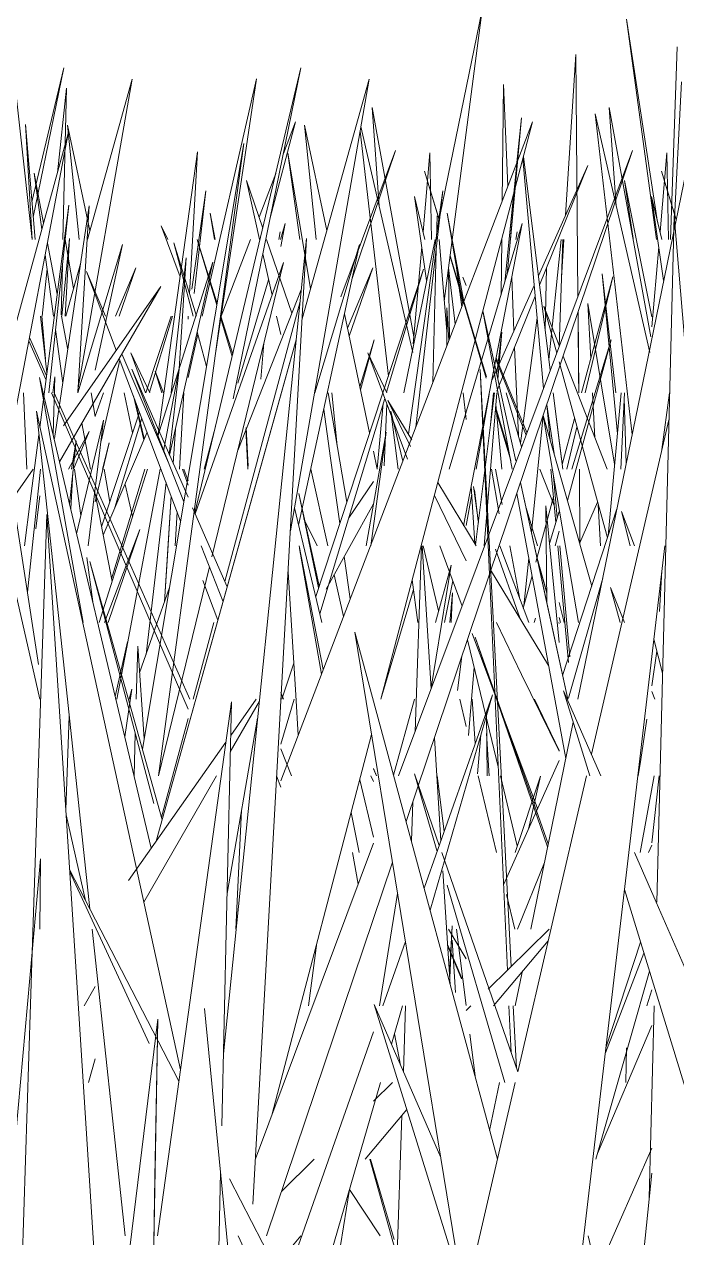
# Model space of a CAD drawing. Header units: millimetres. Extents: x -9575 to 27274, y -4387 to 11354.
# Drawn here: x -7337.92 to -7314.44, y 3072 to 3115.67 of the extents above; entities that cross this region are included whole.
import ezdxf

# ---------------------------------------------------------------- set-up
doc = ezdxf.new("R2010")
doc.units = ezdxf.units.MM
doc.layers.add('G-IMPT', color=8, linetype='Continuous', lineweight=9)

# ---------------------------------------------------------------- blocks, each defined once
blk = doc.blocks.new('Grass Array - 25_dwg-V27-North')
at = {"layer": 'G-IMPT'}
for p, q in [((-7321.326, 3099.764), (-7321.398, 3101.162)), ((-7321.343, 3099.654), (-7321.409, 3101.1))]:
    blk.add_line(p, q, dxfattribs=at)
blk = doc.blocks.new('Grass Array - 25_dwg-V31-North')
at = {"layer": 'G-IMPT'}
for p, q in [((-7321.326, 3099.764), (-7321.398, 3101.162)), ((-7321.343, 3099.654), (-7321.409, 3101.1))]:
    blk.add_line(p, q, dxfattribs=at)
blk = doc.blocks.new('Grass Array - 25_dwg-V35-North')
at = {"layer": 'G-IMPT'}
for p, q in [((-7321.326, 3099.764), (-7321.398, 3101.162)), ((-7321.343, 3099.654), (-7321.409, 3101.1))]:
    blk.add_line(p, q, dxfattribs=at)
blk = doc.blocks.new('Grass Array - Grass Array-440908-North')
for name in ['Grass Array - 25_dwg-V27-North', 'Grass Array - 25_dwg-V31-North', 'Grass Array - 25_dwg-V35-North', 'Grass Array - 25_dwg-V35-North']:
    blk.add_blockref(name, (0, 0))
blk = doc.blocks.new('Grass Array - 25_dwg-V18-North')
at = {"layer": 'G-IMPT'}
for p, q in [((-6582.937, 3108.162), (-6582.517, 3112.304)), ((-6582.918, 3107.931), (-6582.517, 3112.304)), ((-6583.787, 3102.936), (-6585.087, 3107.312)), ((-6583.774, 3102.986), (-6585.084, 3107.339)), ((-6584.732, 3106.003), (-6584.909, 3107.322)), ((-6584.732, 3106.024), (-6584.909, 3107.322)), ((-6592.35, 3099.764), (-6592.422, 3101.162)), ((-6592.367, 3099.654), (-6592.433, 3101.1))]:
    blk.add_line(p, q, dxfattribs=at)
blk = doc.blocks.new('Grass Array - 25_dwg-V41-North')
at = {"layer": 'G-IMPT'}
for p, q in [((-7322.95, 3108.822), (-7321.441, 3116.187)), ((-7322.803, 3105.703), (-7321.441, 3116.187)), ((-7315.122, 3108.551), (-7316.24, 3115.854)), ((-7315.16, 3107.931), (-7316.24, 3115.854)), ((-7314.656, 3107.931), (-7314.416, 3114.861)), ((-7318.066, 3114.584), (-7318.438, 3108.803)), ((-7318.066, 3114.584), (-7317.993, 3105.874)), ((-7317.993, 3105.874), (-7318.066, 3114.584)), ((-7337.641, 3109.285), (-7336.493, 3114.105)), ((-7337.593, 3108.729), (-7336.493, 3114.105)), ((-7334.033, 3113.7), (-7335.985, 3102.52)), ((-7334.033, 3113.7), (-7335.646, 3107.931)), ((-7335.646, 3107.931), (-7334.033, 3113.7)), ((-7320.719, 3109.305), (-7320.668, 3113.505)), ((-7320.514, 3109.843), (-7320.668, 3113.505)), ((-7314.268, 3113.603), (-7314.542, 3108.225)), ((-7325.142, 3109.121), (-7325.393, 3112.679)), ((-7323.894, 3104.422), (-7325.393, 3112.679)), ((-7335.94, 3107.931), (-7336.359, 3112.037)), ((-7335.558, 3108.246), (-7336.359, 3112.037)), ((-7329.077, 3108.663), (-7328.158, 3112.163)), ((-7328.594, 3111.02), (-7328.158, 3112.163)), ((-7320.186, 3110.702), (-7320.023, 3112.304)), ((-7320.166, 3110.754), (-7320.023, 3112.304)), ((-7324.815, 3103.011), (-7325.831, 3111.82)), ((-7323.938, 3103.859), (-7325.8, 3111.997)), ((-7326.525, 3105.867), (-7324.555, 3111.134)), ((-7326.125, 3106.481), (-7324.555, 3111.134)), ((-7323.567, 3108.198), (-7323.319, 3111.048)), ((-7323.261, 3107.931), (-7323.319, 3111.048)), ((-7319.98, 3110.823), (-7319.23, 3102.567)), ((-7319.956, 3110.912), (-7318.987, 3103.217)), ((-7318.987, 3103.217), (-7319.956, 3110.912)), ((-7329.47, 3108.726), (-7328.869, 3110.301)), ((-7322.985, 3108.651), (-7323.508, 3110.39)), ((-7322.988, 3108.638), (-7323.508, 3110.39)), ((-7319.415, 3106.615), (-7317.641, 3110.587)), ((-7319.373, 3106.281), (-7317.641, 3110.587)), ((-7316.007, 3107.962), (-7316.318, 3110.043)), ((-7315.333, 3105.143), (-7316.318, 3110.043)), ((-7331.884, 3106.139), (-7331.382, 3109.678)), ((-7331.805, 3105.977), (-7331.382, 3109.678)), ((-7323.437, 3106.444), (-7323.876, 3109.479)), ((-7323.502, 3107.931), (-7323.876, 3109.479)), ((-7320.622, 3106.393), (-7320.295, 3109.62)), ((-7320.541, 3106.667), (-7320.256, 3109.77)), ((-7331.051, 3107.931), (-7331.228, 3108.87)), ((-7331.066, 3107.931), (-7331.228, 3108.87)), ((-7323.083, 3107.931), (-7323.061, 3108.781)), ((-7328.759, 3107.931), (-7328.708, 3108.2)), ((-7328.708, 3108.2), (-7328.755, 3107.931)), ((-7328.696, 3107.931), (-7328.528, 3108.496)), ((-7328.687, 3107.676), (-7328.528, 3108.496)), ((-7336.285, 3107.957), (-7336.57, 3105.172)), ((-7336.285, 3107.957), (-7336.441, 3105.172)), ((-7336.141, 3106.159), (-7336.441, 3107.931)), ((-7335.987, 3102.413), (-7334.381, 3107.745)), ((-7335.363, 3103.22), (-7334.381, 3107.745)), ((-7330.827, 3105.172), (-7329.774, 3107.931)), ((-7323.916, 3104.17), (-7323.613, 3107.661)), ((-7323.903, 3104.17), (-7323.132, 3107.931)), ((-7322.712, 3104.627), (-7322.99, 3107.931)), ((-7320.76, 3105.929), (-7320.736, 3107.931)), ((-7319.036, 3103.612), (-7318.599, 3107.931)), ((-7318.666, 3104.074), (-7318.536, 3107.931)), ((-7318.494, 3107.931), (-7318.583, 3106.551)), ((-7323.213, 3102.775), (-7323.091, 3107.583)), ((-7322.201, 3105.991), (-7322.594, 3107.312)), ((-7322.224, 3106.123), (-7322.59, 3107.339)), ((-7335.892, 3107.049), (-7336.417, 3105.172)), ((-7336.417, 3105.172), (-7335.892, 3107.049)), ((-7334.63, 3105.172), (-7333.906, 3106.902)), ((-7334.502, 3105.172), (-7333.906, 3106.902)), ((-7322.409, 3104.879), (-7322.647, 3106.911)), ((-7322.618, 3104.333), (-7322.647, 3106.911)), ((-7322.171, 3105.503), (-7322.36, 3106.909)), ((-7322.168, 3105.511), (-7322.355, 3106.883)), ((-7319.123, 3106.902), (-7319.17, 3104.674)), ((-7330.233, 3102.751), (-7329.127, 3106.477)), ((-7322.009, 3106.275), (-7322.128, 3106.564)), ((-7322.009, 3106.266), (-7322.128, 3106.564)), ((-7320.295, 3104.643), (-7320.375, 3106.554)), ((-7317.862, 3102.413), (-7316.735, 3106.583)), ((-7317.728, 3102.413), (-7316.735, 3106.583)), ((-7316.627, 3102.413), (-7317.122, 3106.69)), ((-7316.57, 3100.935), (-7317.122, 3106.69)), ((-7321.095, 3102.851), (-7319.566, 3106.275)), ((-7320.908, 3102.463), (-7319.531, 3105.887)), ((-7319.222, 3105.529), (-7318.756, 3103.833)), ((-7319.222, 3105.529), (-7318.671, 3104.108)), ((-7317.532, 3103.632), (-7317.636, 3105.623)), ((-7316.67, 3099.834), (-7317.636, 3105.623)), ((-7333.542, 3102.413), (-7332.633, 3105.172)), ((-7333.407, 3102.434), (-7332.584, 3105.172)), ((-7319.46, 3105.105), (-7320.055, 3100.592)), ((-7317.988, 3105.318), (-7317.966, 3102.741)), ((-7317.964, 3102.413), (-7317.988, 3105.318)), ((-7329.402, 3102.902), (-7329.295, 3104.197)), ((-7325.841, 3102.627), (-7325.33, 3104.315)), ((-7325.818, 3102.52), (-7325.33, 3104.315)), ((-7323.903, 3104.17), (-7324.263, 3102.413)), ((-7333.552, 3102.413), (-7334.085, 3103.844)), ((-7333.397, 3102.413), (-7334.085, 3103.844)), ((-7320.136, 3100.877), (-7320.27, 3104.05)), ((-7318.524, 3103.729), (-7316.945, 3099.654)), ((-7319.859, 3100.884), (-7320.948, 3103.609)), ((-7319.825, 3100.975), (-7320.936, 3103.67)), ((-7318.671, 3103.524), (-7316.93, 3097.186)), ((-7335.363, 3101.555), (-7335.508, 3102.413)), ((-7334.019, 3100.964), (-7334.325, 3102.413)), ((-7325.215, 3099.668), (-7325.001, 3102.022)), ((-7324.97, 3099.778), (-7324.867, 3101.996)), ((-7322.009, 3101.452), (-7322.121, 3102.413)), ((-7321.143, 3101.253), (-7321.025, 3102.413)), ((-7320.947, 3101.992), (-7320.731, 3099.654)), ((-7320.018, 3100.46), (-7320.571, 3102.413)), ((-7318.885, 3102.413), (-7318.631, 3100.398)), ((-7318.538, 3099.654), (-7318.885, 3102.413)), ((-7317.384, 3100.786), (-7317.469, 3102.413)), ((-7316.256, 3099.857), (-7316.326, 3102.221)), ((-7335.134, 3097.583), (-7333.772, 3101.714)), ((-7320.411, 3099.966), (-7320.961, 3101.818)), ((-7320.475, 3100.312), (-7320.954, 3101.904)), ((-7319.667, 3097.385), (-7319.239, 3101.609)), ((-7334.657, 3098.275), (-7333.689, 3101.494)), ((-7331.441, 3099.654), (-7331.037, 3101.194)), ((-7318.56, 3099.829), (-7318.112, 3101.488)), ((-7318.386, 3099.654), (-7318.025, 3101.17)), ((-7318.538, 3099.654), (-7318.631, 3100.398)), ((-7334.842, 3098.469), (-7335.042, 3099.654)), ((-7318.846, 3098.347), (-7319.368, 3099.654)), ((-7318.965, 3099.654), (-7318.791, 3097.736)), ((-7317.918, 3096.943), (-7317.94, 3099.654)), ((-7317.918, 3096.943), (-7317.94, 3099.654)), ((-7321.581, 3097.789), (-7321.712, 3098.911)), ((-7319.51, 3096.313), (-7318.875, 3098.664)), ((-7319.446, 3096.895), (-7319.86, 3098.27)), ((-7317.918, 3097.005), (-7317.283, 3098.469)), ((-7317.18, 3096.895), (-7317.258, 3098.38)), ((-7318.714, 3096.895), (-7318.334, 3092.707)), ((-7319.935, 3094.742), (-7319.761, 3096.453)), ((-7319.644, 3095.818), (-7319.957, 3094.66)), ((-7318.486, 3094.136), (-7318.671, 3094.866)), ((-7318.679, 3094.136), (-7318.671, 3094.111)), ((-7318.616, 3094.136), (-7318.671, 3094.319))]:
    blk.add_line(p, q, dxfattribs=at)
blk = doc.blocks.new('Grass Array - Grass Array-V47-North')
for name, p in [('Grass Array - 25_dwg-V41-North', (0, 0)), ('Grass Array - 25_dwg-V18-North', (-737.506, 0)), ('Grass Array - 25_dwg-V18-North', (-737.506, 0)), ('Grass Array - 25_dwg-V18-North', (-737.506, 0))]:
    blk.add_blockref(name, p)
blk = doc.blocks.new('Grass Array - 25_dwg-V48-North')
at = {"layer": 'G-IMPT'}
for p, q in [((-7315.373, 3104.17), (-7312.911, 3116.187)), ((-7337.636, 3107.931), (-7338.49, 3115.61)), ((-7331.778, 3098.083), (-7327.963, 3114.105)), ((-7330.401, 3102.192), (-7327.963, 3114.105)), ((-7336.394, 3113.373), (-7336.722, 3110.328)), ((-7336.394, 3113.373), (-7336.525, 3107.931)), ((-7331.517, 3105.172), (-7329.562, 3113.705)), ((-7331.025, 3103.891), (-7329.562, 3113.705)), ((-7325.503, 3113.7), (-7328.341, 3097.439)), ((-7325.503, 3113.7), (-7327.916, 3105.067)), ((-7327.916, 3105.067), (-7325.503, 3113.7)), ((-7316.612, 3109.121), (-7316.863, 3112.679)), ((-7315.364, 3104.422), (-7316.863, 3112.679)), ((-7337.634, 3107.931), (-7337.879, 3112.067)), ((-7337.525, 3107.931), (-7337.879, 3112.067)), ((-7327.41, 3107.931), (-7327.829, 3112.037)), ((-7327.028, 3108.246), (-7327.829, 3112.037)), ((-7325.084, 3091.377), (-7319.628, 3112.163)), ((-7323.907, 3100.956), (-7319.628, 3112.163)), ((-7316.042, 3100.905), (-7317.373, 3112.449)), ((-7315.408, 3103.859), (-7317.373, 3112.449)), ((-7346.833, 3073.653), (-7336.334, 3111.737)), ((-7338.508, 3100.295), (-7336.334, 3111.737)), ((-7333.666, 3089.58), (-7330.013, 3111.385)), ((-7331.539, 3100.092), (-7330.013, 3111.385)), ((-7333.107, 3100.849), (-7331.682, 3111.083)), ((-7331.973, 3105.973), (-7331.682, 3111.083)), ((-7327.611, 3106.159), (-7328.434, 3111.029)), ((-7328, 3107.931), (-7328.434, 3111.029)), ((-7321.173, 3095.88), (-7316.025, 3111.134)), ((-7320.204, 3099.962), (-7316.025, 3111.134)), ((-7315.036, 3108.198), (-7314.789, 3111.048)), ((-7314.731, 3107.931), (-7314.789, 3111.048)), ((-7337.287, 3108.28), (-7337.565, 3110.314)), ((-7337.222, 3108.515), (-7337.565, 3110.314)), ((-7314.455, 3108.651), (-7314.978, 3110.39)), ((-7314.458, 3108.638), (-7314.978, 3110.39)), ((-7329.451, 3107.931), (-7329.924, 3110.052)), ((-7329.337, 3108.336), (-7329.924, 3110.052)), ((-7324.093, 3100.922), (-7322.852, 3109.678)), ((-7323.823, 3101.175), (-7322.852, 3109.678)), ((-7314.907, 3106.444), (-7315.346, 3109.479)), ((-7314.972, 3107.931), (-7315.346, 3109.479)), ((-7337.356, 3101.165), (-7336.315, 3109.161)), ((-7337.036, 3102.413), (-7336.315, 3109.161)), ((-7336.827, 3100.759), (-7335.582, 3109.137)), ((-7335.991, 3102.413), (-7335.582, 3109.137)), ((-7322.099, 3105.692), (-7322.698, 3108.87)), ((-7322.134, 3105.6), (-7322.698, 3108.87)), ((-7315.154, 3084.079), (-7314.531, 3108.781)), ((-7314.077, 3103.376), (-7314.531, 3108.781)), ((-7332.308, 3106.583), (-7332.992, 3108.415)), ((-7332.757, 3107.931), (-7332.992, 3108.415)), ((-7322.623, 3099.654), (-7319.998, 3108.496)), ((-7322.11, 3097.625), (-7319.998, 3108.496)), ((-7320.229, 3107.931), (-7320.178, 3108.2)), ((-7320.178, 3108.2), (-7320.225, 3107.931)), ((-7336.733, 3105.955), (-7337.083, 3107.791)), ((-7331.725, 3105.172), (-7332.539, 3107.8)), ((-7331.842, 3105.172), (-7332.539, 3107.8)), ((-7330.989, 3105.558), (-7331.699, 3107.931)), ((-7330.978, 3105.624), (-7331.691, 3107.931)), ((-7327.755, 3107.957), (-7330.753, 3078.615)), ((-7328.287, 3105.269), (-7329.198, 3107.931)), ((-7327.755, 3107.957), (-7328.357, 3097.154)), ((-7328.044, 3097.642), (-7325.851, 3107.745)), ((-7327.457, 3102.413), (-7325.851, 3107.745)), ((-7315.333, 3104.781), (-7315.083, 3107.661)), ((-7336.861, 3105.172), (-7337.163, 3107.375)), ((-7332.091, 3107.265), (-7332.629, 3102.413)), ((-7332.091, 3107.265), (-7332.343, 3103.265)), ((-7332.343, 3103.265), (-7332.091, 3107.265)), ((-7329.002, 3105.917), (-7329.334, 3107.405)), ((-7337.094, 3106.875), (-7337.278, 3105.172)), ((-7336.548, 3106.982), (-7336.591, 3105.212)), ((-7333.12, 3100.806), (-7331.128, 3107.11)), ((-7332.69, 3100.162), (-7331.128, 3107.11)), ((-7331.763, 3098.048), (-7328.589, 3107.095)), ((-7331.167, 3096.505), (-7328.589, 3107.095)), ((-7327.429, 3095.078), (-7323.546, 3106.862)), ((-7326.285, 3104.731), (-7325.376, 3106.902)), ((-7326.224, 3104.441), (-7325.376, 3106.902)), ((-7324.877, 3102.434), (-7323.546, 3106.862)), ((-7334.992, 3105.172), (-7335.679, 3106.774)), ((-7334.61, 3103.937), (-7335.679, 3106.774)), ((-7336.649, 3099.925), (-7333.009, 3106.23)), ((-7336.506, 3101.219), (-7333.009, 3106.23)), ((-7330.235, 3100.334), (-7327.94, 3106.146)), ((-7330.697, 3095.62), (-7327.987, 3105.689)), ((-7337.101, 3103.125), (-7337.329, 3105.172)), ((-7337.157, 3103.628), (-7337.289, 3105.172)), ((-7336.352, 3103.96), (-7336.583, 3105.172)), ((-7332.025, 3105.06), (-7332.019, 3105.172)), ((-7330.437, 3103.713), (-7330.859, 3105.122)), ((-7330.416, 3103.804), (-7330.838, 3105.172)), ((-7328.687, 3104.503), (-7328.836, 3105.172)), ((-7325.489, 3100.964), (-7326.394, 3105.245)), ((-7322.635, 3104.287), (-7322.712, 3105.466)), ((-7322.712, 3104.086), (-7322.712, 3105.466)), ((-7321.409, 3105.361), (-7320.353, 3099.654)), ((-7321.409, 3105.361), (-7320.23, 3099.962)), ((-7320.23, 3099.962), (-7321.409, 3105.361)), ((-7336.53, 3102.758), (-7336.794, 3104.683)), ((-7331.359, 3103.352), (-7331.691, 3104.606)), ((-7337.136, 3102.859), (-7337.75, 3104.282)), ((-7337.115, 3103.016), (-7337.728, 3104.399)), ((-7333.172, 3086.271), (-7328.128, 3104.311)), ((-7332.025, 3102.955), (-7331.668, 3104.516)), ((-7328.128, 3104.311), (-7328.716, 3102.208)), ((-7320.915, 3103.101), (-7320.732, 3104.585)), ((-7320.872, 3102.902), (-7320.732, 3104.585)), ((-7318.371, 3098.533), (-7316.8, 3104.315)), ((-7318.21, 3099.654), (-7316.8, 3104.315)), ((-7315.373, 3104.17), (-7317.994, 3091.377)), ((-7332.726, 3099.887), (-7334.407, 3103.809)), ((-7324.13, 3100.019), (-7325.555, 3103.844)), ((-7324.867, 3102.413), (-7325.555, 3103.844)), ((-7335.156, 3100.665), (-7334.478, 3103.587)), ((-7332.292, 3097.785), (-7334.5, 3103.647)), ((-7332.905, 3100.305), (-7332.333, 3103.349)), ((-7332.701, 3100.186), (-7332.333, 3103.349)), ((-7333.346, 3086.025), (-7337.371, 3102.964)), ((-7335.799, 3094.136), (-7337.371, 3102.964)), ((-7336.891, 3102.413), (-7336.82, 3102.986)), ((-7336.884, 3100.915), (-7336.82, 3102.986)), ((-7334.047, 3103.254), (-7332.175, 3098.482)), ((-7334.047, 3103.254), (-7332.025, 3098.647)), ((-7332.025, 3098.647), (-7334.047, 3103.254)), ((-7332.911, 3102.413), (-7333.213, 3103.184)), ((-7332.962, 3102.413), (-7333.213, 3103.184)), ((-7321.173, 3095.88), (-7321.506, 3103.246)), ((-7320.984, 3093.163), (-7321.506, 3103.246)), ((-7337.944, 3102.413), (-7337.83, 3099.654)), ((-7332.025, 3091.024), (-7336.943, 3102.413)), ((-7335.681, 3099.777), (-7336.848, 3102.413)), ((-7335.363, 3101.573), (-7335.061, 3102.413)), ((-7333.62, 3100.717), (-7333.992, 3102.298)), ((-7333.598, 3100.768), (-7333.941, 3102.163)), ((-7333.172, 3086.271), (-7328.716, 3102.208)), ((-7332.334, 3099.654), (-7332.176, 3102.413)), ((-7326.312, 3098.469), (-7326.978, 3102.413)), ((-7326.652, 3100.497), (-7326.847, 3102.413)), ((-7326.64, 3096.568), (-7324.945, 3102.206)), ((-7324.021, 3100.479), (-7324.829, 3102.136)), ((-7323.965, 3100.712), (-7324.829, 3102.136)), ((-7321.675, 3096.932), (-7321, 3102.413)), ((-7321.192, 3102.352), (-7321.66, 3099.654)), ((-7321.369, 3096.895), (-7320.912, 3102.413)), ((-7316.904, 3097.265), (-7316.435, 3102.413)), ((-7316.446, 3099.654), (-7316.317, 3102.413)), ((-7314.966, 3100.363), (-7314.7, 3102.413)), ((-7336.44, 3092.058), (-7337.483, 3101.744)), ((-7332.295, 3078.043), (-7337.483, 3101.744)), ((-7326.895, 3100.057), (-7327.14, 3101.805)), ((-7324.458, 3099.654), (-7324.724, 3101.748)), ((-7324.293, 3099.946), (-7324.724, 3101.748)), ((-7319.247, 3101.587), (-7317.971, 3094.136)), ((-7319.243, 3101.597), (-7317.494, 3095.454)), ((-7317.494, 3095.454), (-7319.243, 3101.597)), ((-7318.852, 3100.221), (-7319.107, 3101.976)), ((-7318.991, 3100.711), (-7319.107, 3101.976)), ((-7336.033, 3097.332), (-7335.063, 3101.423)), ((-7335.529, 3099.654), (-7335.847, 3101.315)), ((-7335.62, 3096.895), (-7335.063, 3101.423)), ((-7316.255, 3094.802), (-7314.716, 3101.44)), ((-7337.703, 3098.505), (-7337.392, 3100.894)), ((-7336.325, 3099.654), (-7335.578, 3101.018)), ((-7336.22, 3099.654), (-7336.045, 3100.674)), ((-7336.153, 3099.654), (-7336.045, 3100.674)), ((-7336.147, 3099.654), (-7335.578, 3101.018)), ((-7335.077, 3097.286), (-7333.501, 3100.995)), ((-7332.48, 3101.098), (-7332.558, 3099.86)), ((-7332.558, 3099.86), (-7332.48, 3101.098)), ((-7323.907, 3100.956), (-7328.687, 3088.438)), ((-7325.614, 3096.895), (-7324.896, 3100.989)), ((-7325.45, 3096.895), (-7324.896, 3100.989)), ((-7335.363, 3098.488), (-7334.859, 3100.611)), ((-7335.099, 3099.654), (-7334.859, 3100.611)), ((-7325.212, 3099.654), (-7325.349, 3100.302)), ((-7331.539, 3100.092), (-7333.089, 3088.618)), ((-7326.895, 3100.057), (-7326.565, 3097.701)), ((-7320.204, 3099.962), (-7324.447, 3088.618)), ((-7338.701, 3098.074), (-7337.599, 3099.654)), ((-7337.403, 3092.635), (-7338.486, 3099.654)), ((-7337.804, 3095.233), (-7337.331, 3099.654)), ((-7336.286, 3098.4), (-7336.155, 3099.635)), ((-7336.246, 3098.228), (-7336.166, 3099.533)), ((-7335.877, 3097.989), (-7336.105, 3099.654)), ((-7335.681, 3099.777), (-7331.96, 3091.377)), ((-7335.227, 3094.136), (-7333.484, 3099.654)), ((-7334.778, 3095.719), (-7333.581, 3099.654)), ((-7334.194, 3093.442), (-7333.027, 3099.654)), ((-7332.025, 3099.085), (-7332.219, 3099.654)), ((-7332.025, 3099.236), (-7332.175, 3099.654)), ((-7326.992, 3096.895), (-7327.607, 3099.654)), ((-7320.832, 3098.057), (-7321.107, 3099.654)), ((-7320.721, 3098.392), (-7320.96, 3099.654)), ((-7318.736, 3097.916), (-7318.871, 3099.394)), ((-7334.288, 3099.11), (-7334.02, 3097.959)), ((-7333.536, 3092.992), (-7332.817, 3099.18)), ((-7326.238, 3097.907), (-7325.349, 3099.218)), ((-7321.652, 3096.895), (-7323.036, 3099.178)), ((-7321.704, 3096.98), (-7321.833, 3099.051)), ((-7321.575, 3097.742), (-7321.755, 3099.031)), ((-7320.059, 3099.18), (-7319.14, 3094.973)), ((-7318.355, 3091.377), (-7320.059, 3099.18)), ((-7337.703, 3098.505), (-7337.913, 3096.895)), ((-7337.502, 3097.508), (-7337.353, 3098.706)), ((-7335.353, 3098.729), (-7334.759, 3095.62)), ((-7332.871, 3094.888), (-7332.632, 3098.687)), ((-7332.632, 3098.687), (-7332.767, 3096.539)), ((-7328.033, 3098.781), (-7327.327, 3095.388)), ((-7328.033, 3098.781), (-7327.303, 3095.459)), ((-7327.303, 3095.459), (-7328.033, 3098.781)), ((-7322.009, 3096.356), (-7323.159, 3098.712)), ((-7321.815, 3098.757), (-7322.009, 3097.638)), ((-7320.192, 3098.784), (-7318.429, 3089.249)), ((-7332.491, 3096.895), (-7332.421, 3098.127)), ((-7331.858, 3098.264), (-7330.612, 3095.426)), ((-7330.612, 3095.426), (-7331.858, 3098.264)), ((-7327.203, 3094.136), (-7328.196, 3098.273)), ((-7327.053, 3095.338), (-7325.349, 3098.411)), ((-7318.671, 3093.422), (-7319.148, 3098.343)), ((-7319.112, 3094.843), (-7319.148, 3098.343)), ((-7319.017, 3096.988), (-7318.671, 3098.131)), ((-7318.016, 3093.849), (-7316.588, 3098.238)), ((-7315.951, 3096.895), (-7316.423, 3098.135)), ((-7316.109, 3096.895), (-7316.423, 3098.135)), ((-7337.63, 3082.278), (-7337.105, 3098.024)), ((-7336.533, 3089.081), (-7337.105, 3098.024)), ((-7327.858, 3097.874), (-7327.381, 3096.895)), ((-7337.358, 3091.377), (-7338.701, 3097.293)), ((-7335.031, 3094.136), (-7333.763, 3097.493)), ((-7334.898, 3094.136), (-7333.763, 3097.493)), ((-7318.816, 3096.895), (-7318.671, 3097.429)), ((-7331.552, 3096.895), (-7330.763, 3094.885)), ((-7329.692, 3073.205), (-7328.357, 3097.154)), ((-7327.156, 3092.449), (-7328.024, 3096.895)), ((-7327.22, 3092.28), (-7328.007, 3096.807)), ((-7323.851, 3090.211), (-7323.621, 3096.895)), ((-7323.272, 3091.76), (-7323.6, 3096.895)), ((-7323.006, 3094.563), (-7323.563, 3096.895)), ((-7322.16, 3094.732), (-7322.966, 3096.895)), ((-7320.087, 3094.313), (-7320.959, 3096.78)), ((-7319.757, 3094.136), (-7320.808, 3096.895)), ((-7320.6, 3048), (-7314.866, 3096.895)), ((-7320.077, 3094.976), (-7320.439, 3096.895)), ((-7318.279, 3092.904), (-7318.643, 3096.895)), ((-7335.452, 3094.89), (-7335.671, 3096.485)), ((-7332.956, 3087.045), (-7335.56, 3096.336)), ((-7333.255, 3087.631), (-7335.56, 3096.336)), ((-7332.871, 3094.888), (-7332.767, 3096.539)), ((-7326.64, 3096.568), (-7327.278, 3094.448)), ((-7326.399, 3096.518), (-7326.185, 3094.992)), ((-7319.116, 3095.223), (-7319.483, 3096.542)), ((-7319.116, 3095.201), (-7319.469, 3096.48)), ((-7331.256, 3096.14), (-7333.087, 3088.618)), ((-7328.148, 3091.525), (-7328.424, 3095.96)), ((-7321.173, 3095.88), (-7324.175, 3086.976)), ((-7323.274, 3091.796), (-7322.556, 3096.207)), ((-7323.123, 3094.136), (-7322.556, 3096.207)), ((-7321.173, 3095.88), (-7320.532, 3081.629)), ((-7319.049, 3092.6), (-7321.134, 3096.041)), ((-7315.052, 3094.537), (-7314.97, 3096.006)), ((-7331.487, 3095.649), (-7330.949, 3094.221)), ((-7326.426, 3094.359), (-7326.762, 3095.863)), ((-7323.758, 3094.136), (-7323.954, 3095.682)), ((-7322.497, 3095.636), (-7322.789, 3094.136)), ((-7318.335, 3091.422), (-7317.1, 3095.738)), ((-7333.767, 3092.334), (-7332.691, 3095.4)), ((-7325.08, 3091.377), (-7323.908, 3095.324)), ((-7322.604, 3094.136), (-7322.51, 3095.211)), ((-7322.556, 3094.136), (-7322.51, 3095.211)), ((-7316.471, 3094.136), (-7316.82, 3095.405)), ((-7316.317, 3094.138), (-7316.82, 3095.405)), ((-7318.355, 3091.377), (-7319.14, 3094.973)), ((-7316.255, 3094.802), (-7317.507, 3089.401)), ((-7331.839, 3091.377), (-7331.096, 3094.136)), ((-7320.018, 3092.275), (-7320.926, 3094.136)), ((-7319.523, 3094.293), (-7319.566, 3094.136)), ((-7322.077, 3069.687), (-7326.018, 3093.796)), ((-7323.834, 3085.715), (-7326.018, 3093.796)), ((-7321.793, 3093.747), (-7319.444, 3087.442)), ((-7318.016, 3093.849), (-7318.542, 3092.232)), ((-7334.2, 3093.442), (-7334.642, 3091.479)), ((-7334.194, 3093.442), (-7334.582, 3091.377)), ((-7333.887, 3091.377), (-7333.833, 3093.293)), ((-7333.603, 3089.959), (-7333.833, 3093.293)), ((-7321.403, 3091.186), (-7321.968, 3093.522)), ((-7321.691, 3093.609), (-7319.059, 3086.175)), ((-7321.691, 3093.609), (-7319.081, 3086.069)), ((-7314.946, 3092.317), (-7315.258, 3093.546)), ((-7322.167, 3092.931), (-7322.32, 3091.692)), ((-7320.395, 3081.764), (-7320.984, 3093.163)), ((-7315.333, 3091.866), (-7315.146, 3093.105)), ((-7328.649, 3091.377), (-7328.22, 3092.679)), ((-7321.933, 3090.075), (-7321.729, 3092.536)), ((-7336.44, 3092.058), (-7335.554, 3083.832)), ((-7320.018, 3092.275), (-7318.671, 3089.513)), ((-7334.295, 3090.021), (-7334.047, 3091.747)), ((-7334.144, 3091.377), (-7334.047, 3091.747)), ((-7328.593, 3091.377), (-7328.687, 3091.618)), ((-7328.148, 3091.525), (-7328.058, 3090.086)), ((-7323.526, 3084.575), (-7321.07, 3091.542)), ((-7323.311, 3083.786), (-7321.07, 3091.542)), ((-7317.569, 3088.618), (-7318.508, 3091.686)), ((-7317.164, 3088.618), (-7318.508, 3091.686)), ((-7315.222, 3091.377), (-7315.333, 3091.658)), ((-7333.123, 3072.065), (-7330.461, 3091.289)), ((-7330.64, 3083.515), (-7330.461, 3091.289)), ((-7330.503, 3089.487), (-7329.456, 3091.307)), ((-7330.489, 3090.078), (-7329.573, 3091.377)), ((-7328.201, 3091.377), (-7328.687, 3089.758)), ((-7324.625, 3088.642), (-7323.877, 3091.377)), ((-7322.009, 3090.393), (-7322.244, 3091.377)), ((-7321.795, 3091.377), (-7321.691, 3089.782)), ((-7321.403, 3091.186), (-7320.861, 3088.942)), ((-7318.671, 3089.54), (-7319.555, 3091.377)), ((-7336.426, 3087.404), (-7336.302, 3090.777)), ((-7332.981, 3087.134), (-7332.025, 3090.685)), ((-7329.519, 3090.697), (-7330.62, 3084.387)), ((-7321.264, 3088.618), (-7321.283, 3090.879)), ((-7315.733, 3089.211), (-7315.515, 3090.66)), ((-7318.162, 3090.555), (-7319.689, 3083.1)), ((-7334.172, 3084.853), (-7330.663, 3089.831)), ((-7333.964, 3088.628), (-7333.922, 3090.15)), ((-7329.011, 3076.416), (-7325.416, 3090.112)), ((-7322.922, 3086.289), (-7323.159, 3089.991)), ((-7321.603, 3088.693), (-7321.486, 3090.104)), ((-7321.277, 3090.147), (-7321.181, 3088.618)), ((-7328.687, 3089.594), (-7328.304, 3088.618)), ((-7336.533, 3089.081), (-7334.97, 3064.652)), ((-7325.238, 3088.618), (-7325.349, 3088.882)), ((-7318.671, 3089.173), (-7320.655, 3084.729)), ((-7315.733, 3089.211), (-7315.822, 3088.618)), ((-7333.615, 3084.075), (-7331.003, 3088.618)), ((-7328.838, 3088.618), (-7328.687, 3088.218)), ((-7325.349, 3086.415), (-7325.845, 3088.479)), ((-7325.447, 3088.618), (-7325.349, 3088.421)), ((-7325.241, 3088.618), (-7325.349, 3088.877)), ((-7323.058, 3085.905), (-7323.876, 3088.695)), ((-7322.982, 3086.118), (-7323.876, 3088.695)), ((-7323.057, 3088.618), (-7322.804, 3086.624)), ((-7320.925, 3085.859), (-7321.585, 3088.618)), ((-7320.783, 3088.618), (-7320.174, 3086.1)), ((-7320.254, 3085.859), (-7319.336, 3088.617)), ((-7317.689, 3088.618), (-7320.157, 3077.969)), ((-7319.775, 3086.701), (-7319.336, 3088.617)), ((-7315.75, 3085.859), (-7315.253, 3088.618)), ((-7315.333, 3086.207), (-7315.068, 3088.618)), ((-7323.939, 3087.678), (-7323.987, 3086.279)), ((-7335.714, 3084.141), (-7336.414, 3087.223)), ((-7330.096, 3087.391), (-7330.303, 3083.1)), ((-7326.152, 3087.309), (-7325.869, 3085.859)), ((-7325.349, 3086.206), (-7329.601, 3074.84)), ((-7325.906, 3084.719), (-7326.104, 3085.859)), ((-7321.392, 3081.53), (-7322.893, 3085.859)), ((-7315.176, 3084.079), (-7315.956, 3085.859)), ((-7315.455, 3085.859), (-7315.333, 3086.132)), ((-7337.63, 3082.278), (-7337.332, 3085.641)), ((-7337.355, 3083.1), (-7337.332, 3085.641)), ((-7324.666, 3085.522), (-7329.204, 3072.065)), ((-7323.834, 3085.715), (-7320.891, 3074.823)), ((-7320.164, 3083.1), (-7319.196, 3085.507)), ((-7332.351, 3077.637), (-7336.288, 3085.251)), ((-7333.425, 3078.988), (-7336.283, 3085.17)), ((-7322.591, 3081.115), (-7322.853, 3085.206)), ((-7320.617, 3077.582), (-7322.701, 3084.689)), ((-7313.774, 3076.228), (-7316.316, 3084.528)), ((-7325.139, 3080.341), (-7324.48, 3084.387)), ((-7320.266, 3083.1), (-7320.565, 3084.352)), ((-7315.176, 3084.079), (-7313.828, 3081.001)), ((-7330.64, 3083.515), (-7330.812, 3076.03)), ((-7322.615, 3081.482), (-7322.522, 3083.22)), ((-7322.606, 3081.348), (-7322.522, 3083.22)), ((-7335.476, 3083.1), (-7334.287, 3072.065)), ((-7322.009, 3082.032), (-7322.655, 3083.1)), ((-7322.357, 3083.1), (-7322.009, 3080.359)), ((-7321.228, 3080.948), (-7319.03, 3083.1)), ((-7327.693, 3080.341), (-7327.385, 3082.61)), ((-7325.019, 3080.341), (-7324.199, 3082.667)), ((-7322.683, 3082.554), (-7322.17, 3081.336)), ((-7322.177, 3081.319), (-7322.681, 3082.519)), ((-7322.516, 3082.712), (-7322.396, 3080.83)), ((-7321.026, 3080.341), (-7319.065, 3082.682)), ((-7316.984, 3078.836), (-7315.737, 3082.637)), ((-7337.63, 3082.278), (-7339.803, 3058.27)), ((-7338.701, 3049.589), (-7337.63, 3082.278)), ((-7317.005, 3078.652), (-7315.614, 3082.236)), ((-7321.392, 3081.53), (-7320.157, 3077.969)), ((-7320.004, 3081.561), (-7320.254, 3080.341)), ((-7316.101, 3079.195), (-7315.416, 3081.59)), ((-7335.763, 3080.341), (-7335.363, 3081.036)), ((-7315.506, 3080.341), (-7315.333, 3080.918)), ((-7331.43, 3080.255), (-7328.294, 3048.286)), ((-7322.166, 3070.228), (-7325.328, 3080.399)), ((-7322.927, 3074.882), (-7325.328, 3080.399)), ((-7324.306, 3080.341), (-7324.704, 3078.965)), ((-7324.192, 3080.341), (-7324.273, 3077.976)), ((-7322.009, 3080.183), (-7321.847, 3080.341)), ((-7320.474, 3080.341), (-7320.399, 3078.666)), ((-7320.205, 3078.108), (-7320.321, 3080.341)), ((-7315.422, 3073.441), (-7315.248, 3080.341)), ((-7333.117, 3079.869), (-7336.998, 3048)), ((-7333.681, 3048), (-7333.117, 3079.869)), ((-7333.117, 3079.869), (-7333.218, 3074.178)), ((-7328.559, 3070.302), (-7325.349, 3079.405)), ((-7324.595, 3079.341), (-7324.374, 3078.207)), ((-7321.878, 3079.325), (-7321.675, 3077.725)), ((-7317.293, 3075.032), (-7315.333, 3079.639)), ((-7316.101, 3079.195), (-7317.353, 3074.823)), ((-7316.249, 3078.836), (-7316.266, 3077.582)), ((-7335.602, 3077.582), (-7335.363, 3078.435)), ((-7335.602, 3077.582), (-7335.363, 3078.435)), ((-7325.103, 3077.582), (-7327.495, 3069.306)), ((-7320.247, 3077.582), (-7326.643, 3049.993)), ((-7324.665, 3077.582), (-7325.349, 3076.912)), ((-7320.819, 3077.582), (-7321.172, 3075.863)), ((-7325.65, 3074.823), (-7324.151, 3076.613)), ((-7324.328, 3076.402), (-7324.717, 3065.114)), ((-7317.499, 3070.301), (-7315.333, 3075.224)), ((-7327.482, 3074.823), (-7328.664, 3073.666)), ((-7323.519, 3067.798), (-7325.481, 3074.823)), ((-7324.61, 3071.936), (-7325.452, 3074.823)), ((-7333.681, 3048), (-7333.218, 3074.178)), ((-7330.851, 3074.351), (-7331.284, 3055.511)), ((-7323.986, 3061.456), (-7330.533, 3074.119)), ((-7315.333, 3074.324), (-7316.116, 3066.547)), ((-7327.201, 3067.674), (-7326.213, 3073.741)), ((-7326.214, 3073.738), (-7325.107, 3072.065)), ((-7330.223, 3072.065), (-7324.431, 3059.536)), ((-7328.687, 3071.199), (-7327.962, 3072.065)), ((-7317.309, 3070.732), (-7317.628, 3072.065))]:
    blk.add_line(p, q, dxfattribs=at)
blk = doc.blocks.new('Grass Array - Grass Array-V52-North')
for name in ['Grass Array - 25_dwg-V48-North', 'Grass Array - 25_dwg-V35-North', 'Grass Array - 25_dwg-V35-North', 'Grass Array - 25_dwg-V35-North']:
    blk.add_blockref(name, (0, 0))
blk = doc.blocks.new('Grass Array - Grass Array-V53-North')
blk.add_blockref('Grass Array - 25_dwg-V35-North', (0, 0))
blk.add_blockref('Grass Array - 25_dwg-V35-North', (0, 0))
blk.add_blockref('Grass Array - 25_dwg-V35-North', (0, 0))
blk.add_blockref('Grass Array - 25_dwg-V35-North', (0, 0))

msp = doc.modelspace()

# ---------------------------------------------------------------- block references
for name in ['Grass Array - Grass Array-V47-North', 'Grass Array - Grass Array-V52-North', 'Grass Array - Grass Array-440908-North', 'Grass Array - Grass Array-V53-North', 'Grass Array - Grass Array-V53-North']:
    msp.add_blockref(name, (0, 0))

doc.saveas('drawing.dxf')
